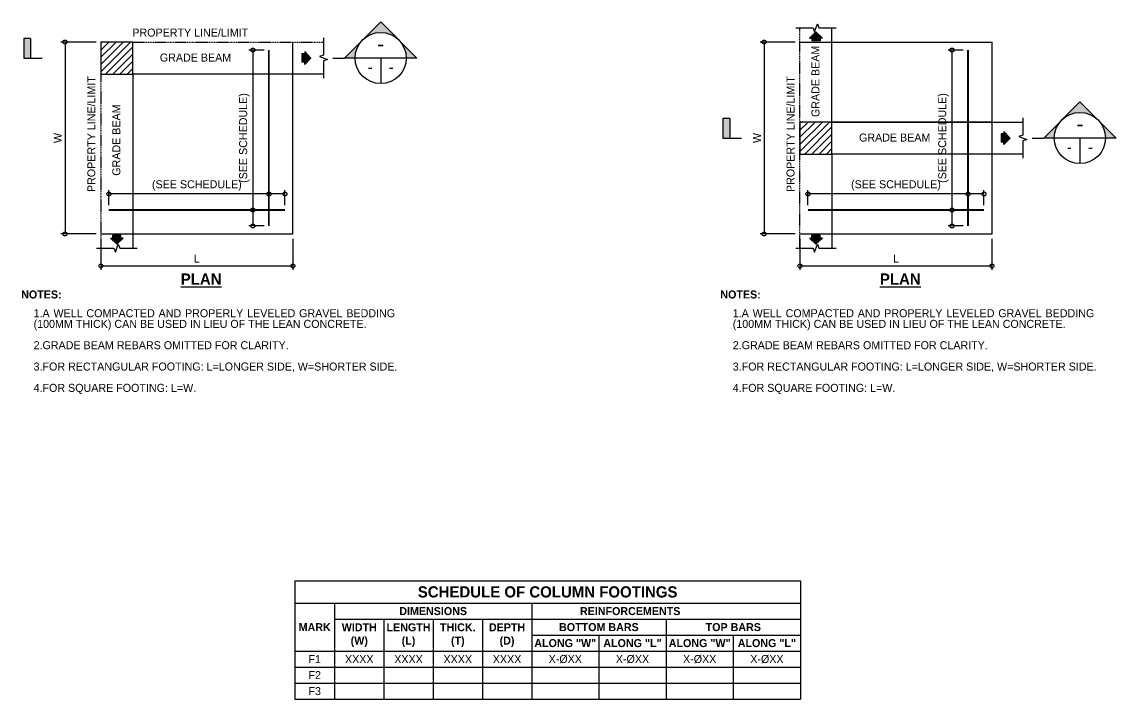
# Model space of a CAD drawing. Header units: millimetres. Extents: x 32778 to 43833, y 54504 to 68189.
# Drawn here: x 33425 to 43681, y 54504 to 60855 of the extents above; entities that cross this region are included whole.
import ezdxf

# ---------------------------------------------------------------- set-up
doc = ezdxf.new("R2010")
doc.units = ezdxf.units.MM
doc.header["$PDMODE"] = 3
doc.linetypes.add('HIDDEN2', pattern=[4.7625, 3.175, -1.5875])
doc.linetypes.add('PHANTOM2', pattern=[31.75, 15.875, -3.175, 3.175, -3.175, 3.175, -3.175])
for name, color, linetype in [('A-PROPERTY LINE', 6, 'PHANTOM2'), ('G-ANNO-DIM', 106, 'Continuous'), ('G-ANNO-SECTIONS', 4, 'Continuous'), ('G-ANNO-TEXT', 7, 'Continuous'), ('G-ANNO-TITLE', 7, 'Continuous'), ('G-HATCHES', 8, 'Continuous'), ('S-DETAILS', 254, 'Continuous'), ('S-REBARS', 162, 'Continuous')]:
    doc.layers.add(name, color=color, linetype=linetype)
doc.styles.add('Century', font='GOTHIC.TTF')
doc.styles.add('Century Bold', font='GOTHICB.TTF')
doc.dimstyles.new('DIM1_30', dxfattribs={"dimscale": 30, "dimtxt": 2.5, "dimasz": 2.5, "dimexe": 1.25, "dimexo": 1.5, "dimgap": 1, "dimtad": 1, "dimdec": 0, "dimtxsty": 'Century', "dimblk": 'SMALL', "dimcen": 2.5, "dimadec": 0, "dimazin": 0, "dimtfac": 1, "dimtdec": 0, "dimtmove": 0, "dimatfit": 3, "dimfxl": 1, "dimarcsym": 0})

# ---------------------------------------------------------------- blocks, each defined once
blk = doc.blocks.new('_Small')
at = {"color": 0, "linetype": 'ByBlock', "lineweight": -2}
blk.add_circle((0, 0), 0.25, dxfattribs=at)
blk = doc.blocks.new('*D14')
at = {"layer": 'Defpoints', "color": 0, "transparency": 16777216}
for p in [(34165, 60666), (33829, 58866), (34165, 58866)]:
    blk.add_point(p, dxfattribs=at)
at = {"layer": 'G-ANNO-DIM', "color": 0, "lineweight": -2, "transparency": 16777216}
for p, q in [((34120, 60666), (33791, 60666)), ((33829, 60666), (33829, 58866)), ((34120, 58866), (33791, 58866))]:
    blk.add_line(p, q, dxfattribs=at)
at = {"layer": 'G-ANNO-DIM', "color": 0, "lineweight": -2, "transparency": 16777216, "xscale": 75, "yscale": 75, "zscale": 75}
for p, rotation in [((33829, 60666), 90), ((33829, 58866), 270)]:
    blk.add_blockref('_Small', p, dxfattribs=dict(at, rotation=rotation))
at = {"layer": 'G-ANNO-DIM', "color": 0, "transparency": 16777216, "insert": (33761, 59766), "char_height": 75, "attachment_point": 5, "rotation": 90, "style": 'Century'}
blk.add_mtext('W', dxfattribs=at)
blk = doc.blocks.new('*D11')
at = {"layer": 'Defpoints', "color": 0, "transparency": 16777216}
for p in [(34165, 58866), (35965, 58866), (35965, 58567)]:
    blk.add_point(p, dxfattribs=at)
at = {"layer": 'G-ANNO-DIM', "color": 0, "lineweight": -2, "transparency": 16777216}
for p, q in [((34165, 58821), (34165, 58530)), ((35965, 58821), (35965, 58530)), ((34165, 58567), (35965, 58567))]:
    blk.add_line(p, q, dxfattribs=at)
at = {"layer": 'G-ANNO-DIM', "color": 0, "lineweight": -2, "transparency": 16777216, "xscale": 75, "yscale": 75, "zscale": 75, "rotation": 180}
blk.add_blockref('_Small', (34165, 58567), dxfattribs=at)
at = {"layer": 'G-ANNO-DIM', "color": 0, "lineweight": -2, "transparency": 16777216, "xscale": 75, "yscale": 75, "zscale": 75}
blk.add_blockref('_Small', (35965, 58567), dxfattribs=at)
at = {"layer": 'G-ANNO-DIM', "color": 0, "transparency": 16777216, "insert": (35065, 58635), "char_height": 75, "attachment_point": 5, "style": 'Century'}
blk.add_mtext('L', dxfattribs=at)
blk = doc.blocks.new('*D12')
at = {"layer": 'Defpoints', "color": 0, "transparency": 16777216}
for p in [(35740, 60591), (35590, 58941), (35740, 58941)]:
    blk.add_point(p, dxfattribs=at)
at = {"layer": 'G-ANNO-DIM', "color": 0, "lineweight": -2, "transparency": 16777216}
for p, q in [((35695, 60591), (35552, 60591)), ((35590, 60591), (35590, 58941)), ((35695, 58941), (35552, 58941))]:
    blk.add_line(p, q, dxfattribs=at)
at = {"layer": 'G-ANNO-DIM', "color": 0, "lineweight": -2, "transparency": 16777216, "xscale": 75, "yscale": 75, "zscale": 75}
for p, rotation in [((35590, 60591), 90), ((35590, 58941), 270)]:
    blk.add_blockref('_Small', p, dxfattribs=dict(at, rotation=rotation))
at = {"layer": 'G-ANNO-DIM', "color": 0, "transparency": 16777216, "insert": (35510, 59766), "char_height": 75, "width": 990.71, "attachment_point": 5, "rotation": 90, "style": 'Century'}
blk.add_mtext('(SEE SCHEDULE)', dxfattribs=at)
blk = doc.blocks.new('*D13')
at = {"layer": 'Defpoints', "color": 0, "transparency": 16777216}
for p in [(34240, 59241), (34240, 59091), (35890, 59091)]:
    blk.add_point(p, dxfattribs=at)
at = {"layer": 'G-ANNO-DIM', "color": 0, "lineweight": -2, "transparency": 16777216}
for p, q in [((34240, 59136), (34240, 59278)), ((35890, 59241), (34240, 59241)), ((35890, 59136), (35890, 59278))]:
    blk.add_line(p, q, dxfattribs=at)
at = {"layer": 'G-ANNO-DIM', "color": 0, "lineweight": -2, "transparency": 16777216, "xscale": 75, "yscale": 75, "zscale": 75, "rotation": 180}
blk.add_blockref('_Small', (34240, 59241), dxfattribs=at)
at = {"layer": 'G-ANNO-DIM', "color": 0, "lineweight": -2, "transparency": 16777216, "xscale": 75, "yscale": 75, "zscale": 75}
blk.add_blockref('_Small', (35890, 59241), dxfattribs=at)
at = {"layer": 'G-ANNO-DIM', "color": 0, "transparency": 16777216, "insert": (35065, 59321), "char_height": 75, "width": 1066.71, "attachment_point": 5, "style": 'Century'}
blk.add_mtext('(SEE SCHEDULE)', dxfattribs=at)
blk = doc.blocks.new('arrow')
at = {"layer": 'G-HATCHES'}
h = blk.add_hatch(color=256, dxfattribs=at)
h.dxf.hatch_style = 1
h.paths.add_polyline_path([(200860, 43821), (200860, 43677), (200682, 43677), (200682, 43175), (200860, 43175), (200860, 43031), (201237, 43426)])
for p, q in [((200682, 43677), (200682, 43175)), ((200860, 43677), (200682, 43677)), ((201237, 43426), (200860, 43821)), ((200860, 43821), (200860, 43677)), ((201237, 43426), (200860, 43031)), ((200860, 43175), (200682, 43175)), ((200860, 43031), (200860, 43175))]:
    blk.add_line(p, q)
blk = doc.blocks.new('*D3')
at = {"layer": 'Defpoints', "color": 0, "transparency": 16777216}
for p in [(40718, 60666), (40382, 58866), (40718, 58866)]:
    blk.add_point(p, dxfattribs=at)
at = {"layer": 'G-ANNO-DIM', "color": 0, "lineweight": -2, "transparency": 16777216}
for p, q in [((40673, 60666), (40345, 60666)), ((40382, 60666), (40382, 58866)), ((40673, 58866), (40345, 58866))]:
    blk.add_line(p, q, dxfattribs=at)
at = {"layer": 'G-ANNO-DIM', "color": 0, "lineweight": -2, "transparency": 16777216, "xscale": 75, "yscale": 75, "zscale": 75}
for p, rotation in [((40382, 60666), 90), ((40382, 58866), 270)]:
    blk.add_blockref('_Small', p, dxfattribs=dict(at, rotation=rotation))
at = {"layer": 'G-ANNO-DIM', "color": 0, "transparency": 16777216, "insert": (40315, 59766), "char_height": 75, "attachment_point": 5, "rotation": 90, "style": 'Century'}
blk.add_mtext('W', dxfattribs=at)
blk = doc.blocks.new('*D6')
at = {"layer": 'Defpoints', "color": 0, "transparency": 16777216}
for p in [(40718, 58866), (42518, 58866), (42518, 58567)]:
    blk.add_point(p, dxfattribs=at)
at = {"layer": 'G-ANNO-DIM', "color": 0, "lineweight": -2, "transparency": 16777216}
for p, q in [((40718, 58821), (40718, 58530)), ((42518, 58821), (42518, 58530)), ((40718, 58567), (42518, 58567))]:
    blk.add_line(p, q, dxfattribs=at)
at = {"layer": 'G-ANNO-DIM', "color": 0, "lineweight": -2, "transparency": 16777216, "xscale": 75, "yscale": 75, "zscale": 75, "rotation": 180}
blk.add_blockref('_Small', (40718, 58567), dxfattribs=at)
at = {"layer": 'G-ANNO-DIM', "color": 0, "lineweight": -2, "transparency": 16777216, "xscale": 75, "yscale": 75, "zscale": 75}
blk.add_blockref('_Small', (42518, 58567), dxfattribs=at)
at = {"layer": 'G-ANNO-DIM', "color": 0, "transparency": 16777216, "insert": (41618, 58635), "char_height": 75, "attachment_point": 5, "style": 'Century'}
blk.add_mtext('L', dxfattribs=at)
blk = doc.blocks.new('*D7')
at = {"layer": 'Defpoints', "color": 0, "transparency": 16777216}
for p in [(42293, 60591), (42143, 58941), (42293, 58941)]:
    blk.add_point(p, dxfattribs=at)
at = {"layer": 'G-ANNO-DIM', "color": 0, "lineweight": -2, "transparency": 16777216}
for p, q in [((42248, 60591), (42106, 60591)), ((42143, 60591), (42143, 58941)), ((42248, 58941), (42106, 58941))]:
    blk.add_line(p, q, dxfattribs=at)
at = {"layer": 'G-ANNO-DIM', "color": 0, "lineweight": -2, "transparency": 16777216, "xscale": 75, "yscale": 75, "zscale": 75}
for p, rotation in [((42143, 60591), 90), ((42143, 58941), 270)]:
    blk.add_blockref('_Small', p, dxfattribs=dict(at, rotation=rotation))
at = {"layer": 'G-ANNO-DIM', "color": 0, "transparency": 16777216, "insert": (42063, 59766), "char_height": 75, "width": 990.71, "attachment_point": 5, "rotation": 90, "style": 'Century'}
blk.add_mtext('(SEE SCHEDULE)', dxfattribs=at)
blk = doc.blocks.new('*D8')
at = {"layer": 'Defpoints', "color": 0, "transparency": 16777216}
for p in [(40793, 59241), (40793, 59091), (42443, 59091)]:
    blk.add_point(p, dxfattribs=at)
at = {"layer": 'G-ANNO-DIM', "color": 0, "lineweight": -2, "transparency": 16777216}
for p, q in [((40793, 59136), (40793, 59278)), ((42443, 59241), (40793, 59241)), ((42443, 59136), (42443, 59278))]:
    blk.add_line(p, q, dxfattribs=at)
at = {"layer": 'G-ANNO-DIM', "color": 0, "lineweight": -2, "transparency": 16777216, "xscale": 75, "yscale": 75, "zscale": 75, "rotation": 180}
blk.add_blockref('_Small', (40793, 59241), dxfattribs=at)
at = {"layer": 'G-ANNO-DIM', "color": 0, "lineweight": -2, "transparency": 16777216, "xscale": 75, "yscale": 75, "zscale": 75}
blk.add_blockref('_Small', (42443, 59241), dxfattribs=at)
at = {"layer": 'G-ANNO-DIM', "color": 0, "transparency": 16777216, "insert": (41618, 59321), "char_height": 75, "width": 1066.71, "attachment_point": 5, "style": 'Century'}
blk.add_mtext('(SEE SCHEDULE)', dxfattribs=at)
blk = doc.blocks.new('Section Callout_tail')
h = blk.add_hatch(color=4)
h.dxf.hatch_style = 1
h.paths.add_polyline_path([(469, 0), (576, 0), (576, 305), (469, 305)])
at = {"color": 4}
for p, q in [((469, 305), (469, 0)), ((469, 305), (576, 305)), ((576, 305), (576, 0)), ((576, 0), (288, 0))]:
    blk.add_line(p, q, dxfattribs=at)
blk = doc.blocks.new('SECTION ARROW')
h = blk.add_hatch(color=256)
h.dxf.hatch_style = 1
h.paths.add_polyline_path([(113681, 446035, -0.198912), (114247, 446269), (114247, 446600)])
h.paths.add_polyline_path([(113116, 445469), (113681, 444903, -0.198912), (113447, 445469, -0.198912), (113681, 446035)])
h.paths.add_polyline_path([(114247, 444338), (114247, 444669, -0.198912), (113681, 444903)])
for p, q in [((114247, 446600), (113116, 445469)), ((114247, 446600), (114247, 446269)), ((114247, 444338), (113116, 445469)), ((114247, 444669), (114247, 444338)), ((114247, 443976), (114247, 444338))]:
    blk.add_line(p, q)
blk.add_circle((114247, 445469), 800)

msp = doc.modelspace()

# ---------------------------------------------------------------- hatches: boundary and pattern name
at = {"layer": 'G-HATCHES'}
h = msp.add_hatch(dxfattribs=at)
h.set_pattern_fill('ANSI31', scale=15)
h.set_pattern_definition([(45, (45189.476, 51207.325), (-33.67596, 33.67596), [])])
h.paths.add_polyline_path([(34464.6, 60665.8), (34164.6, 60665.8), (34164.6, 60365.8), (34464.6, 60365.8)])
h = msp.add_hatch(dxfattribs=at)
h.set_pattern_fill('ANSI31', scale=15)
h.set_pattern_definition([(45, (51743.143, 50457.325), (-33.67596, 33.67596), [])])
h.paths.add_polyline_path([(41018.3, 59915.8), (40718.3, 59915.8), (40718.3, 59615.8), (41018.3, 59615.8)])

# ---------------------------------------------------------------- linework, layer by layer
at = {"color": 6}
for p, q in [((35982.5, 55613.5), (40723.2, 55613.5)), ((35982.5, 55613.5), (35982.5, 54503.5)), ((40723.2, 55613.5), (40723.2, 54503.5)), ((35982.5, 55403.5), (40723.2, 55403.5)), ((36356.4, 55403.5), (36356.4, 54503.5)), ((38203.2, 55403.5), (38203.2, 54503.5)), ((36356.4, 55253.5), (40723.2, 55253.5)), ((39463.2, 55253.5), (39463.2, 54503.5)), ((38203.2, 55103.5), (40723.2, 55103.5)), ((35982.5, 54953.5), (40723.2, 54953.5)), ((35982.5, 54503.5), (40723.2, 54503.5))]:
    msp.add_line(p, q, dxfattribs=at)
at = {"color": 3}
for p, q in [((36818.1, 55253.5), (36818.1, 54503.5)), ((37279.8, 55253.5), (37279.8, 54503.5)), ((37741.5, 55253.5), (37741.5, 54503.5)), ((38833.2, 55103.5), (38833.2, 54503.5)), ((40093.2, 55103.5), (40093.2, 54503.5)), ((35982.5, 54803.5), (40723.2, 54803.5)), ((35982.5, 54653.5), (40723.2, 54653.5))]:
    msp.add_line(p, q, dxfattribs=at)
at = {"color": 8, "linetype": 'Continuous'}
for points in [[(40678.3, 60798.9), (40841, 60798.9), (40854.7, 60761.4), (40882, 60836.4), (40895.6, 60798.9), (41058.3, 60798.9)], [(36252.8, 60705.8), (36252.8, 60543.1), (36215.3, 60529.4), (36290.3, 60502.1), (36252.8, 60488.5), (36252.8, 60325.8)], [(42806.5, 59955.8), (42806.5, 59793.1), (42769, 59779.4), (42844, 59752.1), (42806.5, 59738.5), (42806.5, 59575.8)], [(34124.6, 58732.7), (34287.3, 58732.7), (34301, 58695.2), (34328.3, 58770.2), (34341.9, 58732.7), (34504.6, 58732.7)], [(40678.3, 58732.7), (40841, 58732.7), (40854.7, 58695.2), (40882, 58770.2), (40895.6, 58732.7), (41058.3, 58732.7)]]:
    msp.add_lwpolyline(points, dxfattribs=at)
at = {"layer": 'A-PROPERTY LINE', "ltscale": 0.5}
for p, q in [((40718.3, 58732.7), (40718.3, 60798.9)), ((34164.6, 60665.8), (34164.6, 58732.7)), ((34464.6, 60665.8), (36252.8, 60665.8))]:
    msp.add_line(p, q, dxfattribs=at)
at = {"layer": 'G-ANNO-DIM'}
for centre in [(35740.8, 59240.8), (42294.4, 59240.8), (35589.6, 59090.8), (42143.3, 59090.8)]:
    msp.add_circle(centre, 18.8, dxfattribs=at)
at = {"layer": 'G-ANNO-SECTIONS', "color": 3}
for p, q in [((37028.4, 60515.8), (36548.4, 60515.8)), ((36788.4, 60515.8), (36788.4, 60275.8)), ((43582.1, 59765.8), (43102.1, 59765.8)), ((43342.1, 59765.8), (43342.1, 59525.8))]:
    msp.add_line(p, q, dxfattribs=at)
at = {"layer": 'S-DETAILS'}
for p, q in [((41018.3, 59915.8), (41018.3, 60798.9)), ((41018.3, 60665.8), (42518.3, 60665.8)), ((42518.3, 59915.8), (42518.3, 60665.8)), ((36252.8, 60365.8), (34464.6, 60365.8)), ((34464.6, 60365.8), (34464.6, 58732.7)), ((35964.6, 58865.8), (35964.6, 60365.8)), ((42518.3, 59915.8), (40718.3, 59915.8)), ((41018.3, 59915.8), (42806.5, 59915.8)), ((42806.5, 59615.8), (41018.3, 59615.8)), ((41018.3, 59615.8), (41018.3, 58732.7)), ((42518.3, 58865.8), (42518.3, 59615.8)), ((34464.6, 58865.8), (35964.6, 58865.8)), ((41018.3, 58865.8), (42518.3, 58865.8))]:
    msp.add_line(p, q, dxfattribs=at)
at = {"layer": 'S-DETAILS', "color": 8, "ltscale": 0.25}
for p, q in [((35964.6, 60365.8), (35964.6, 60665.8)), ((40718.3, 60665.8), (41018.3, 60665.8)), ((42518.3, 59615.8), (42518.3, 59915.8)), ((34164.6, 58865.8), (34464.6, 58865.8)), ((40718.3, 58865.8), (41018.3, 58865.8))]:
    msp.add_line(p, q, dxfattribs=at)
at = {"layer": 'S-DETAILS', "color": 6}
for points in [[(34464.6, 60665.8), (34164.6, 60665.8), (34164.6, 60365.8), (34464.6, 60365.8)], [(41018.3, 59915.8), (40718.3, 59915.8), (40718.3, 59615.8), (41018.3, 59615.8)]]:
    msp.add_lwpolyline(points, close=True, dxfattribs=at)
at = {"layer": 'S-REBARS', "color": 5, "linetype": 'HIDDEN2', "const_width": 16}
for points in [[(35739.6, 58940.8), (35739.6, 60590.8)], [(42293.3, 58940.8), (42293.3, 60590.8)], [(34239.6, 59090.8), (35889.6, 59090.8)], [(40793.3, 59090.8), (42443.3, 59090.8)]]:
    msp.add_lwpolyline(points, dxfattribs=at)

# ---------------------------------------------------------------- block references
at = {"layer": 'G-ANNO-SECTIONS', "xscale": 0.3000001566663809, "yscale": 0.3000001566663809, "zscale": 0.3000001566663809, "rotation": 270}
for p in [(-96852.4, 94789.9), (-90298.7, 94039.9)]:
    msp.add_blockref('SECTION ARROW', p, dxfattribs=at)
at = {"layer": 'G-ANNO-SECTIONS', "xscale": -0.6000003133327618, "yscale": 0.6000003133327618, "zscale": 0.6000003133327618}
for p in [(33787.9, 60515.8), (40341.6, 59765.8)]:
    msp.add_blockref('Section Callout_tail', p, dxfattribs=at)
at = {"layer": 'S-DETAILS', "yscale": 0.1519617570523448, "zscale": 0.1519617570523448}
for p, xscale, rotation in [((34269.2, 30180.4), -0.1519617570523448, 269.9999999999968), ((27715.6, 89351.1), 0.1519617570523448, 270.0000000000031), ((34269.2, 89351.1), 0.1519617570523448, 270.0000000000031)]:
    msp.add_blockref('arrow', p, dxfattribs=dict(at, xscale=xscale, rotation=rotation))
at = {"layer": 'S-DETAILS', "xscale": 0.1519617570523448, "yscale": 0.1519617570523448, "zscale": 0.1519617570523448}
for p in [(5552.9, 53916.7), (12106.6, 53166.7)]:
    msp.add_blockref('arrow', p, dxfattribs=at)

# ---------------------------------------------------------------- texts
at = {"attachment_point": 5}
for s, insert, char_height, width, style in [('SCHEDULE OF COLUMN FOOTINGS', (38352.9, 55508.5), 105, 4740.751, 'Century Bold'), ('DIMENSIONS', (37279.8, 55328.5), 75, 1846.782, 'Century Bold'), ('REINFORCEMENTS', (39126.6, 55328.5), 75, 1846.782, 'Century Bold'), ('MARK', (36169.5, 55178.5), 75, 373.969, 'Century Bold'), ('WIDTH\\P(W)', (36587.3, 55103.5), 75, 461.695, 'Century Bold'), ('LENGTH\\P(L)', (37049, 55103.5), 75, 461.695, 'Century Bold'), ('THICK.\\P(T)', (37510.7, 55103.5), 75, 461.695, 'Century Bold'), ('DEPTH\\P(D)', (37972.4, 55103.5), 75, 461.695, 'Century Bold'), ('BOTTOM BARS', (38833.2, 55178.5), 75, 1260, 'Century Bold'), ('TOP BARS', (40093.2, 55178.5), 75, 1260, 'Century Bold'), ('ALONG "W"', (38518.2, 55028.5), 75, 630, 'Century Bold'), ('ALONG "L"', (39148.2, 55028.5), 75, 630, 'Century Bold'), ('ALONG "W"', (39778.2, 55028.5), 75, 630, 'Century Bold'), ('ALONG "L"', (40408.2, 55028.5), 75, 630, 'Century Bold'), ('F1', (36169.5, 54878.5), 75, 373.969, 'Century'), ('XXXX', (36587.3, 54878.5), 75, 461.695, 'Century'), ('XXXX', (37049, 54878.5), 75, 461.695, 'Century'), ('XXXX', (37510.7, 54878.5), 75, 461.695, 'Century'), ('XXXX', (37972.4, 54878.5), 75, 461.695, 'Century'), ('X-%%CXX', (38518.2, 54878.5), 75, 630, 'Century'), ('X-%%CXX', (39148.2, 54878.5), 75, 630, 'Century'), ('X-%%CXX', (39778.2, 54878.5), 75, 630, 'Century'), ('X-%%CXX', (40408.2, 54878.5), 75, 630, 'Century'), ('F2', (36169.5, 54728.5), 75, 373.969, 'Century'), ('F3', (36169.5, 54578.5), 75, 373.969, 'Century')]:
    msp.add_mtext(s, dxfattribs=dict(at, insert=insert, char_height=char_height, width=width, style=style))
at = {"layer": 'G-ANNO-DIM', "char_height": 75, "style": 'Century'}
for s, insert, width, attachment_point in [('\\pxql;PROPERTY LINE/LIMIT', (34979.8, 60754.1), 1040.079, 5), ('{\\fCentury Gothic|b1|i0|c0|p34;NOTES:}', (33418.1, 58336), 351.101, 1), ('{\\fCentury Gothic|b1|i0|c0|p34;NOTES:}', (39971.7, 58336), 351.101, 1), ('\\pxsm0.8,qj;1.A WELL COMPACTED AND PROPERLY LEVELED GRAVEL BEDDING (100MM THICK) CAN BE USED IN LIEU OF THE LEAN CONCRETE. \\P\\P2.GRADE BEAM REBARS OMITTED FOR CLARITY.\\P\\P3.FOR RECTANGULAR FOOTING: L=LONGER SIDE, W=SHORTER SIDE.\\P\\P4.FOR SQUARE FOOTING: L=W.', (33534.4, 58160.3), 3378.53, 1), ('\\pxsm0.8,qj;1.A WELL COMPACTED AND PROPERLY LEVELED GRAVEL BEDDING (100MM THICK) CAN BE USED IN LIEU OF THE LEAN CONCRETE. \\P\\P2.GRADE BEAM REBARS OMITTED FOR CLARITY.\\P\\P3.FOR RECTANGULAR FOOTING: L=LONGER SIDE, W=SHORTER SIDE.\\P\\P4.FOR SQUARE FOOTING: L=W.', (40088.1, 58160.3), 3378.53, 1)]:
    msp.add_mtext(s, dxfattribs=dict(at, insert=insert, width=width, attachment_point=attachment_point))
at = {"layer": 'G-ANNO-DIM', "char_height": 75, "width": 1040.079, "attachment_point": 5, "rotation": 90, "style": 'Century'}
for insert in [(34076.4, 59779.4), (40630, 59779.4)]:
    msp.add_mtext('\\pxql;PROPERTY LINE/LIMIT', dxfattribs=dict(at, insert=insert))
at = {"layer": 'G-ANNO-SECTIONS', "attachment_point": 5, "style": 'Century'}
for s, insert, char_height, width in [('\\pxqc;-', (36788.4, 60650.8), 150, 474.275), ('-', (36689.3, 60430.9), 105, 198.213), ('-', (36887.5, 60430.9), 105, 198.213), ('\\pxqc;-', (43342.1, 59900.8), 150, 474.275), ('-', (43243, 59680.9), 105, 198.213), ('-', (43441.2, 59680.9), 105, 198.213)]:
    msp.add_mtext(s, dxfattribs=dict(at, insert=insert, char_height=char_height, width=width))
at = {"layer": 'G-ANNO-TEXT', "char_height": 75, "width": 1052.809, "attachment_point": 5, "rotation": 90, "style": 'Century'}
for insert in [(40864.1, 60297.1), (34310.5, 59746.5)]:
    msp.add_mtext('GRADE BEAM', dxfattribs=dict(at, insert=insert))
at = {"layer": 'G-ANNO-TEXT', "char_height": 75, "width": 1052.809, "attachment_point": 5, "style": 'Century'}
for insert in [(35052.2, 60520), (41605.9, 59770)]:
    msp.add_mtext('GRADE BEAM', dxfattribs=dict(at, insert=insert))
at = {"layer": 'G-ANNO-TITLE', "char_height": 104.999, "attachment_point": 1, "style": 'Century'}
for insert in [(34913.8, 58495.5), (41467.4, 58495.5)]:
    msp.add_mtext_dynamic_manual_height_columns('\\pxt22;{\\fCentury Gothic|b1|i0|c0|p34;\\LPLAN}', width=539.854, gutter_width=1, heights=[0], dxfattribs=dict(at, insert=insert))

# ---------------------------------------------------------------- dimensions: what is measured, and where the dimension line sits
at = {"layer": 'G-ANNO-DIM'}
for base, p1, p2, picture, middle in [((33828.8, 58865.8), (34164.6, 60665.8), (34164.6, 58865.8), '*D14', (33761.3, 59765.8)), ((40382.5, 58865.8), (40718.3, 60665.8), (40718.3, 58865.8), '*D3', (40315, 59765.8))]:
    dim = msp.add_linear_dim(base=base, p1=p1, p2=p2, angle=90, text='W', dimstyle='DIM1_30', dxfattribs=at)
    dim.commit()
    dim.dimension.update_dxf_attribs({"geometry": picture, "text_midpoint": middle})
for base, p1, p2, picture, middle in [((35589.6, 58940.8), (35739.6, 60590.8), (35739.6, 58940.8), '*D12', (35589.6, 59765.8)), ((42143.3, 58940.8), (42293.3, 60590.8), (42293.3, 58940.8), '*D7', (42143.3, 59765.8))]:
    dim = msp.add_linear_dim(base=base, p1=p1, p2=p2, angle=90, text='(SEE SCHEDULE)', dimstyle='DIM1_30', dxfattribs=at)
    dim.commit()
    dim.dimension.update_dxf_attribs({"geometry": picture, "text_midpoint": middle, "dimtype": 160})
for base, p1, p2, picture, middle in [((34239.6, 59240.8), (35889.6, 59090.8), (34239.6, 59090.8), '*D13', (35064.6, 59240.8)), ((40793.3, 59240.8), (42443.3, 59090.8), (40793.3, 59090.8), '*D8', (41618.3, 59240.8))]:
    dim = msp.add_linear_dim(base=base, p1=p1, p2=p2, text='(SEE SCHEDULE)', dimstyle='DIM1_30', dxfattribs=at)
    dim.commit()
    dim.dimension.update_dxf_attribs({"geometry": picture, "text_midpoint": middle, "dimtype": 160})
for base, p1, p2, picture, middle in [((35964.6, 58567.5), (34164.6, 58865.8), (35964.6, 58865.8), '*D11', (35064.6, 58635)), ((42518.3, 58567.5), (40718.3, 58865.8), (42518.3, 58865.8), '*D6', (41618.3, 58635))]:
    dim = msp.add_linear_dim(base=base, p1=p1, p2=p2, text='L', dimstyle='DIM1_30', dxfattribs=at)
    dim.commit()
    dim.dimension.update_dxf_attribs({"geometry": picture, "text_midpoint": middle})

doc.saveas('drawing.dxf')
